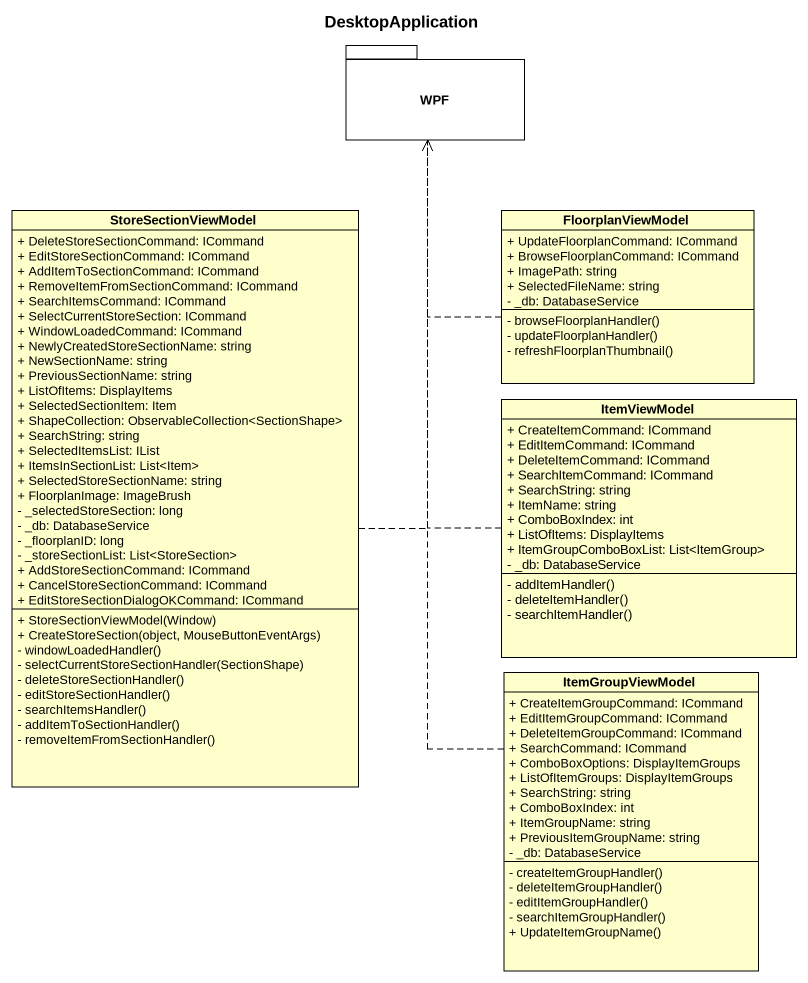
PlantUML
@startuml
title DesktopApplication
hide circle
hide empty members
skinparam classAttributeIconSize 0
package WPF {
}
class StoreSectionViewModel {
  + DeleteStoreSectionCommand: ICommand
  + EditStoreSectionCommand: ICommand
  + AddItemToSectionCommand: ICommand
  + RemoveItemFromSectionCommand: ICommand
  + SearchItemsCommand: ICommand
  + SelectCurrentStoreSection: ICommand
  + WindowLoadedCommand: ICommand
  + NewlyCreatedStoreSectionName: string
  + NewSectionName: string
  + PreviousSectionName: string
  + ListOfItems: DisplayItems
  + SelectedSectionItem: Item
  + ShapeCollection: ObservableCollection<SectionShape>
  + SearchString: string
  + SelectedItemsList: IList
  + ItemsInSectionList: List<Item>
  + SelectedStoreSectionName: string
  + FloorplanImage: ImageBrush
  - _selectedStoreSection: long
  - _db: DatabaseService
  - _floorplanID: long
  - _storeSectionList: List<StoreSection>
  + AddStoreSectionCommand: ICommand
  + CancelStoreSectionCommand: ICommand
  + EditStoreSectionDialogOKCommand: ICommand
  + StoreSectionViewModel(Window)
  + CreateStoreSection(object, MouseButtonEventArgs)
  - windowLoadedHandler()
  - selectCurrentStoreSectionHandler(SectionShape)
  - deleteStoreSectionHandler()
  - editStoreSectionHandler()
  - searchItemsHandler()
  - addItemToSectionHandler()
  - removeItemFromSectionHandler()
}
class FloorplanViewModel {
  + UpdateFloorplanCommand: ICommand
  + BrowseFloorplanCommand: ICommand
  + ImagePath: string
  + SelectedFileName: string
  - _db: DatabaseService
  - browseFloorplanHandler()
  - updateFloorplanHandler()
  - refreshFloorplanThumbnail()
}
class ItemViewModel {
  + CreateItemCommand: ICommand
  + EditItemCommand: ICommand
  + DeleteItemCommand: ICommand
  + SearchItemCommand: ICommand
  + SearchString: string
  + ItemName: string
  + ComboBoxIndex: int
  + ListOfItems: DisplayItems
  + ItemGroupComboBoxList: List<ItemGroup>
  - _db: DatabaseService
  - addItemHandler()
  - deleteItemHandler()
  - searchItemHandler()
}
class ItemGroupViewModel {
  + CreateItemGroupCommand: ICommand
  + EditItemGroupCommand: ICommand
  + DeleteItemGroupCommand: ICommand
  + SearchCommand: ICommand
  + ComboBoxOptions: DisplayItemGroups
  + ListOfItemGroups: DisplayItemGroups
  + SearchString: string
  + ComboBoxIndex: int
  + ItemGroupName: string
  + PreviousItemGroupName: string
  - _db: DatabaseService
  - createItemGroupHandler()
  - deleteItemGroupHandler()
  - editItemGroupHandler()
  - searchItemGroupHandler()
  + UpdateItemGroupName()
}
StoreSectionViewModel .up.> WPF
FloorplanViewModel .up.> WPF
ItemViewModel .up.> WPF
ItemGroupViewModel .up.> WPF
@enduml
